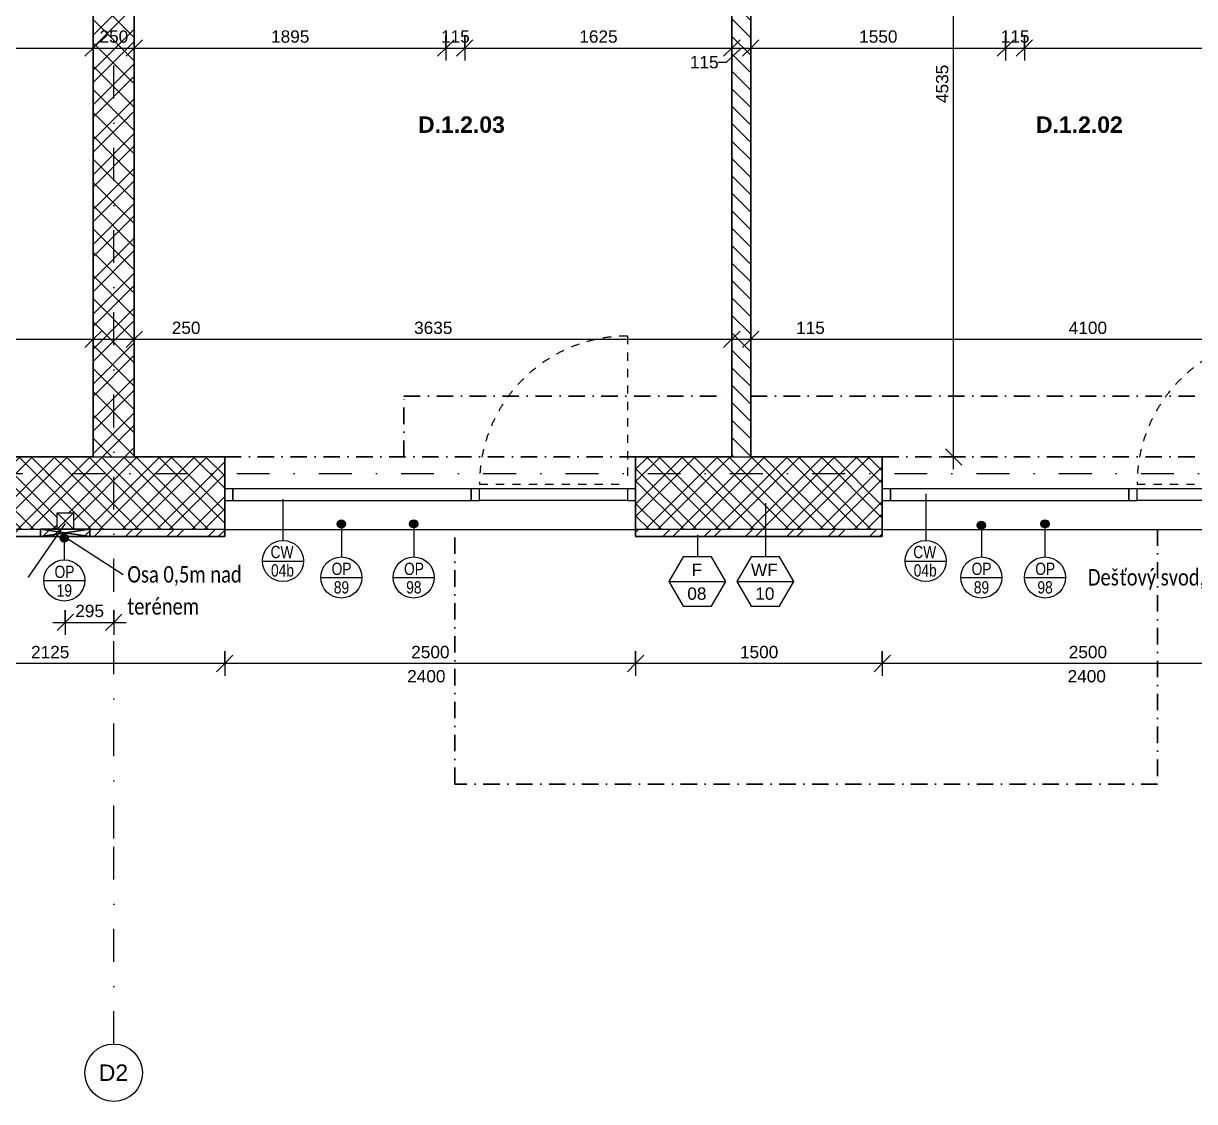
# Model space of a CAD drawing. Header units: millimetres. Extents: x -7705 to 38927, y -2985 to 72287.
# Drawn here: x -401 to 6723, y 53359 to 59916 of the extents above; entities that cross this region are included whole.
import ezdxf

# ---------------------------------------------------------------- set-up
doc = ezdxf.new("R2010")
doc.units = ezdxf.units.MM
for name, pattern in [('HA_Dash_2mm-S1mm', [100, 50, -50]), ('HA_DashDot_10mm-S3mm', [500, 200, -150, 0, -150]), ('HA_DashDot_4mm-S1mm', [200, 100, -50, 0, -50])]:
    doc.linetypes.add(name, pattern=pattern)
for name, color, linetype, lineweight in [('A-____-____-DIMS', 9, 'Continuous', 5), ('A-____-____-DIMS-50', 9, 'Continuous', 5), ('A-AREA-____-IDEN', 9, 'Continuous', 9), ('A-DETL-____-OTLN', 9, 'Continuous', 25), ('A-DOOR-____-OTLN', 9, 'Continuous', 9), ('A-FLOR-____-OTLN', 9, 'Continuous', 9), ('A-FLOR-____-OVHD', 9, 'HA_DashDot_4mm-S1mm', 25), ('A-GENM-____-IDEN', 9, 'Continuous', 9), ('A-GLAZ-CURT-MCUT', 9, 'Continuous', 5), ('A-GLAZ-CURT-OTLN', 9, 'Continuous', 5), ('A-GLAZ-CWMG-MCUT', 9, 'Continuous', 5), ('A-GLAZ-CWMG-OTLN', 9, 'Continuous', 5), ('A-WALL-____-IDEN', 9, 'Continuous', 9), ('A-WALL-____-MCUT', 9, 'Continuous', 25), ('A-WALL-____-PATT', 9, 'Continuous', 25), ('G-____-____-TEXT', 9, 'Continuous', 5), ('I-WALL-____-MCUT', 9, 'Continuous', 25), ('M-HVAC-DUCT-OTLN', 9, 'Continuous', 9), ('S-GRID-____-IDEN', 9, 'Continuous', 9), ('S-GRID-____-OTLN', 9, 'Continuous', 5)]:
    doc.layers.add(name, color=color, linetype=linetype, lineweight=lineweight)
doc.styles.add('Arial', font='arial.ttf', dxfattribs={"height": 100})
doc.styles.add('Arial_1', font='arial.ttf', dxfattribs={"height": 75})
doc.styles.add('Arial_2', font='arial.ttf', dxfattribs={"width": 0.8, "height": 75})
doc.styles.add('Arial_B', font='arialbd.ttf', dxfattribs={"height": 100})
doc.styles.add('Calibri_1', font='calibri.ttf', dxfattribs={"width": 0.8, "height": 100})
doc.dimstyles.new('Inner_Dimensions', dxfattribs={"dimscale": 304.8, "dimtxt": 76.519455, "dimasz": 0.328084, "dimexe": 0.246063, "dimexo": 0.0625, "dimgap": 0.032808, "dimtad": 1, "dimdec": 0, "dimzin": 0, "dimdsep": 46, "dimtxsty": 'Arial_1', "dimblk1": 'OBLIQUE', "dimblk2": 'OBLIQUE', "dimsah": 1, "dimcen": 0.09, "dimdle": 0.246063, "dimazin": 0, "dimtfac": 1, "dimtdec": 4, "dimtix": 1, "dimtmove": 0, "dimatfit": 3, "dimfxl": 0.246063, "dimfxlon": 1, "dimtvp": 1, "dimtolj": 1, "dimtzin": 0, "dimlwd": 9, "dimlwe": 9, "dimarcsym": 2})
doc.dimstyles.new('Inner_Dimensions_1', dxfattribs={"dimscale": 304.8, "dimtxt": 76.519455, "dimasz": 0.328084, "dimexe": 0.246063, "dimexo": 0.0625, "dimgap": 0.032808, "dimtad": 1, "dimdec": 0, "dimzin": 0, "dimdsep": 46, "dimtxsty": 'Arial_1', "dimblk1": 'OBLIQUE', "dimblk2": 'OBLIQUE', "dimsah": 1, "dimcen": 0.09, "dimdle": 0.246063, "dimazin": 0, "dimtfac": 1, "dimtdec": 4, "dimtix": 1, "dimtmove": 2, "dimatfit": 3, "dimfxl": 0.246063, "dimfxlon": 1, "dimtvp": 1, "dimtolj": 1, "dimtzin": 0, "dimlwd": 9, "dimlwe": 9, "dimarcsym": 2})
doc.dimstyles.new('Inner_Dimensions_2', dxfattribs={"dimscale": 304.8, "dimtxt": 76.519455, "dimasz": 0.328084, "dimexe": 0.246063, "dimexo": 0.0625, "dimgap": 0.032808, "dimtad": 1, "dimdec": 0, "dimzin": 0, "dimdsep": 46, "dimtxsty": 'Arial_1', "dimblk1": 'OBLIQUE', "dimblk2": 'OBLIQUE', "dimsah": 1, "dimcen": 0.09, "dimdle": 0.246063, "dimazin": 0, "dimtfac": 1, "dimtdec": 4, "dimtix": 1, "dimtmove": 1, "dimatfit": 3, "dimfxl": 0.246063, "dimfxlon": 1, "dimtvp": 1, "dimtolj": 1, "dimtzin": 0, "dimlwd": 9, "dimlwe": 9, "dimarcsym": 2})

# ---------------------------------------------------------------- blocks, each defined once
blk = doc.blocks.new('Systémový panel - Sklo-1480324-DPS_1NP-D')
at = {"layer": 'A-GLAZ-CURT-MCUT'}
for p, q in [((725, 0), (-725, 0)), ((-725, 0), (-725, -70)), ((725, -70), (725, 0)), ((-725, -70), (725, -70))]:
    blk.add_line(p, q, dxfattribs=at)
blk = doc.blocks.new('Obdélníková příčel - 50x70mm EXT-1479988-DPS_1NP-D')
at = {"layer": 'A-GLAZ-CWMG-MCUT'}
for p, q in [((-50, 70), (0, 70)), ((-50, 0), (-50, 70)), ((0, 0), (-50, 0)), ((0, 70), (0, 0))]:
    blk.add_line(p, q, dxfattribs=at)
blk = doc.blocks.new('Obdélníková příčel - 50x70mm EXT-1479989-DPS_1NP-D')
at = {"layer": 'A-GLAZ-CWMG-MCUT'}
for p, q in [((0, 70), (-50, 70)), ((-50, 70), (-50, 0)), ((-50, 0), (0, 0)), ((0, 0), (0, 70))]:
    blk.add_line(p, q, dxfattribs=at)
blk = doc.blocks.new('ABMV_CW_Single_Swing_Generic - Ex_Glass_SKLOPNE-1529248-DPS_1NP-D')
at = {"layer": 'A-DOOR-____-OTLN', "linetype": 'HA_Dash_2mm-S1mm', "lineweight": 5}
for p in [(450, 930), (-450, 30)]:
    blk.add_line(p, (450, 30), dxfattribs=at)
blk.add_arc((450, 30), 900, 90, 180, dxfattribs=at)
blk = doc.blocks.new('Obdélníková příčel - 50x70mm EXT-1480163-DPS_1NP-D')
at = {"layer": 'A-GLAZ-CWMG-OTLN'}
for p, q in [((-1351.8, 57084.9), (-2251.8, 57084.9)), ((-1351.8, 57014.9), (-2251.8, 57014.9))]:
    blk.add_line(p, q, dxfattribs=at)
blk = doc.blocks.new('Obdélníková příčel - 50x70mm EXT-1479993-DPS_1NP-D')
at = {"layer": 'A-GLAZ-CWMG-MCUT'}
for p, q in [((-25, 70), (25, 70)), ((-25, 0), (-25, 70)), ((25, 0), (-25, 0)), ((25, 70), (25, 0))]:
    blk.add_line(p, q, dxfattribs=at)
blk = doc.blocks.new('Grid - Radius 3_5mm-353793-DPS_1NP-D')
at = {"layer": 'S-GRID-____-IDEN'}
blk.add_circle((0, 0), 3.5, dxfattribs=at)
blk = doc.blocks.new('DIMBLOCK34-DPS_1NP-D')
at = {"layer": 'A-____-____-DIMS-50', "lineweight": 9}
for p, q in [((-5301.8, 58070.2), (-5301.8, 57920.2)), ((-5301.8, 57995.2), (-5301.8, 58070.2)), ((23.2, 58070.2), (23.2, 57920.2)), ((23.2, 57995.2), (23.2, 58070.2)), ((-5301.8, 57995.2), (-5351.8, 57945.2)), ((-5301.8, 57995.2), (-5251.8, 58045.2)), ((-5301.8, 57995.2), (23.2, 57995.2)), ((23.2, 57995.2), (-26.8, 57945.2)), ((23.2, 57995.2), (73.2, 58045.2))]:
    blk.add_line(p, q, dxfattribs=at)
at = {"layer": 'A-____-____-DIMS-50', "color": 0, "lineweight": 9, "insert": (-3223.2, 58102.6), "char_height": 75, "width": 276.883, "attachment_point": 1, "line_spacing_factor": 0.941778, "style": 'Arial_1'}
blk.add_mtext('5325', dxfattribs=at)
blk = doc.blocks.new('_Oblique')
at = {"color": 0, "linetype": 'ByBlock', "lineweight": -2}
blk.add_line((-0.5, -0.5), (0.5, 0.5), dxfattribs=at)
blk = doc.blocks.new('DIMBLOCK35-DPS_1NP-D')
at = {"layer": 'A-____-____-DIMS-50', "lineweight": 9}
for p, q in [((23.2, 58070.2), (23.2, 57920.2)), ((23.2, 57995.2), (23.2, 58070.2)), ((273.2, 58070.2), (273.2, 57920.2)), ((273.2, 57995.2), (273.2, 58070.2)), ((23.2, 57995.2), (-26.8, 57945.2)), ((23.2, 57995.2), (73.2, 58045.2)), ((23.2, 57995.2), (273.2, 57995.2)), ((273.2, 57995.2), (223.2, 57945.2)), ((273.2, 57995.2), (323.2, 58045.2))]:
    blk.add_line(p, q, dxfattribs=at)
at = {"layer": 'A-____-____-DIMS-50', "color": 0, "lineweight": 9, "insert": (501.2, 58102.6), "char_height": 75, "width": 207.662, "attachment_point": 1, "line_spacing_factor": 0.941778, "style": 'Arial_1'}
blk.add_mtext('250', dxfattribs=at)
blk = doc.blocks.new('DIMBLOCK36-DPS_1NP-D')
at = {"layer": 'A-____-____-DIMS-50', "lineweight": 9}
for p, q in [((273.2, 58070.2), (273.2, 57920.2)), ((273.2, 57995.2), (273.2, 58070.2)), ((3908.2, 58070.2), (3908.2, 57920.2)), ((3908.2, 57995.2), (3908.2, 58070.2)), ((273.2, 57995.2), (223.2, 57945.2)), ((273.2, 57995.2), (323.2, 58045.2)), ((273.2, 57995.2), (3908.2, 57995.2)), ((3908.2, 57995.2), (3858.2, 57945.2)), ((3908.2, 57995.2), (3958.2, 58045.2))]:
    blk.add_line(p, q, dxfattribs=at)
at = {"layer": 'A-____-____-DIMS-50', "color": 0, "lineweight": 9, "insert": (1975.3, 58102.6), "char_height": 75, "width": 276.883, "attachment_point": 1, "line_spacing_factor": 0.941778, "style": 'Arial_1'}
blk.add_mtext('3635', dxfattribs=at)
blk = doc.blocks.new('DIMBLOCK37-DPS_1NP-D')
at = {"layer": 'A-____-____-DIMS-50', "lineweight": 9}
for p, q in [((3908.2, 58070.2), (3908.2, 57920.2)), ((3908.2, 57995.2), (3908.2, 58070.2)), ((4023.2, 58070.2), (4023.2, 57920.2)), ((4023.2, 57995.2), (4023.2, 58070.2)), ((3908.2, 57995.2), (3858.2, 57945.2)), ((3908.2, 57995.2), (3958.2, 58045.2)), ((3908.2, 57995.2), (4023.2, 57995.2)), ((4023.2, 57995.2), (3973.2, 57945.2)), ((4023.2, 57995.2), (4073.2, 58045.2))]:
    blk.add_line(p, q, dxfattribs=at)
at = {"layer": 'A-____-____-DIMS-50', "color": 0, "lineweight": 9, "insert": (4299.3, 58102.6), "char_height": 75, "width": 207.662, "attachment_point": 1, "line_spacing_factor": 0.941778, "style": 'Arial_1'}
blk.add_mtext('115', dxfattribs=at)
blk = doc.blocks.new('DIMBLOCK38-DPS_1NP-D')
at = {"layer": 'A-____-____-DIMS-50', "lineweight": 9}
for p, q in [((4023.2, 58070.2), (4023.2, 57920.2)), ((4023.2, 57995.2), (4023.2, 58070.2)), ((8123.2, 58070.2), (8123.2, 57920.2)), ((8123.2, 57995.2), (8123.2, 58070.2)), ((4023.2, 57995.2), (3973.2, 57945.2)), ((4023.2, 57995.2), (4073.2, 58045.2)), ((4023.2, 57995.2), (8123.2, 57995.2)), ((8123.2, 57995.2), (8073.2, 57945.2)), ((8123.2, 57995.2), (8173.2, 58045.2))]:
    blk.add_line(p, q, dxfattribs=at)
at = {"layer": 'A-____-____-DIMS-50', "color": 0, "lineweight": 9, "insert": (5957.8, 58102.6), "char_height": 75, "width": 276.883, "attachment_point": 1, "line_spacing_factor": 0.941778, "style": 'Arial_1'}
blk.add_mtext('4100', dxfattribs=at)
blk = doc.blocks.new('DIMBLOCK48-DPS_1NP-D')
at = {"layer": 'A-____-____-DIMS-50', "lineweight": 9}
for p, q in [((5257.6, 61814.9), (5207.6, 61864.9)), ((5182.6, 61814.9), (5332.6, 61814.9)), ((5257.6, 61814.9), (5182.6, 61814.9)), ((5257.6, 57204.9), (5257.6, 61814.9)), ((5257.6, 61814.9), (5307.6, 61764.9)), ((5182.6, 57279.9), (5332.6, 57279.9)), ((5257.6, 57279.9), (5182.6, 57279.9)), ((5257.6, 57279.9), (5207.6, 57329.9)), ((5257.6, 57279.9), (5307.6, 57229.9))]:
    blk.add_line(p, q, dxfattribs=at)
at = {"layer": 'A-____-____-DIMS-50', "color": 0, "lineweight": 9, "insert": (5150.2, 59432), "char_height": 75, "width": 276.883, "attachment_point": 1, "rotation": 90, "line_spacing_factor": 0.941778, "style": 'Arial_1'}
blk.add_mtext('4535', dxfattribs=at)
blk = doc.blocks.new('DIMBLOCK94-DPS_1NP-D')
at = {"layer": 'A-____-____-DIMS-50', "lineweight": 9}
for p, q in [((4823.2, 56098.2), (4823.2, 55948.2)), ((4823.2, 56023.2), (4823.2, 56098.2)), ((4823.2, 56023.2), (4873.2, 56073.2)), ((7323.2, 56098.2), (7323.2, 55948.2)), ((7323.2, 56023.2), (7323.2, 56098.2)), ((7323.2, 56023.2), (7373.2, 56073.2)), ((4823.2, 56023.2), (4773.2, 55973.2)), ((7323.2, 56023.2), (4823.2, 56023.2)), ((7323.2, 56023.2), (7273.2, 55973.2))]:
    blk.add_line(p, q, dxfattribs=at)
at = {"layer": 'A-____-____-DIMS-50', "color": 0, "lineweight": 9, "insert": (5957.8, 56130.6), "char_height": 75, "width": 276.883, "attachment_point": 1, "line_spacing_factor": 0.941778, "style": 'Arial_1'}
blk.add_mtext('2500', dxfattribs=at)
blk = doc.blocks.new('DIMBLOCK95-DPS_1NP-D')
at = {"layer": 'A-____-____-DIMS-50', "lineweight": 9}
for p, q in [((3323.2, 56098.2), (3323.2, 55948.2)), ((3323.2, 56023.2), (3323.2, 56098.2)), ((3323.2, 56023.2), (3373.2, 56073.2)), ((4823.2, 56098.2), (4823.2, 55948.2)), ((4823.2, 56023.2), (4823.2, 56098.2)), ((4823.2, 56023.2), (4873.2, 56073.2)), ((3323.2, 56023.2), (3273.2, 55973.2)), ((4823.2, 56023.2), (3323.2, 56023.2)), ((4823.2, 56023.2), (4773.2, 55973.2))]:
    blk.add_line(p, q, dxfattribs=at)
at = {"layer": 'A-____-____-DIMS-50', "color": 0, "lineweight": 9, "insert": (3957.8, 56130.6), "char_height": 75, "width": 276.883, "attachment_point": 1, "line_spacing_factor": 0.941778, "style": 'Arial_1'}
blk.add_mtext('1500', dxfattribs=at)
blk = doc.blocks.new('DIMBLOCK96-DPS_1NP-D')
at = {"layer": 'A-____-____-DIMS-50', "lineweight": 9}
for p, q in [((823.2, 56098.2), (823.2, 55948.2)), ((823.2, 56023.2), (823.2, 56098.2)), ((823.2, 56023.2), (873.2, 56073.2)), ((3323.2, 56098.2), (3323.2, 55948.2)), ((3323.2, 56023.2), (3323.2, 56098.2)), ((3323.2, 56023.2), (3373.2, 56073.2)), ((823.2, 56023.2), (773.2, 55973.2)), ((3323.2, 56023.2), (823.2, 56023.2)), ((3323.2, 56023.2), (3273.2, 55973.2))]:
    blk.add_line(p, q, dxfattribs=at)
at = {"layer": 'A-____-____-DIMS-50', "color": 0, "lineweight": 9, "insert": (1957.8, 56130.6), "char_height": 75, "width": 276.883, "attachment_point": 1, "line_spacing_factor": 0.941778, "style": 'Arial_1'}
blk.add_mtext('2500', dxfattribs=at)
blk = doc.blocks.new('DIMBLOCK97-DPS_1NP-D')
at = {"layer": 'A-____-____-DIMS-50', "lineweight": 9}
for p, q in [((-1301.8, 56098.2), (-1301.8, 55948.2)), ((-1301.8, 56023.2), (-1301.8, 56098.2)), ((-1301.8, 56023.2), (-1251.8, 56073.2)), ((823.2, 56098.2), (823.2, 55948.2)), ((823.2, 56023.2), (823.2, 56098.2)), ((823.2, 56023.2), (873.2, 56073.2)), ((-1301.8, 56023.2), (-1351.8, 55973.2)), ((823.2, 56023.2), (-1301.8, 56023.2)), ((823.2, 56023.2), (773.2, 55973.2))]:
    blk.add_line(p, q, dxfattribs=at)
at = {"layer": 'A-____-____-DIMS-50', "color": 0, "lineweight": 9, "insert": (-354.7, 56130.6), "char_height": 75, "width": 276.883, "attachment_point": 1, "line_spacing_factor": 0.941778, "style": 'Arial_1'}
blk.add_mtext('2125', dxfattribs=at)
blk = doc.blocks.new('HA_TAG_GM_Products - Generic-588599-DPS_1NP-D')
at = {"layer": 'A-GENM-____-IDEN'}
blk.add_line((-2.5, 0), (2.5, 0), dxfattribs=at)
blk.add_circle((0, 0), 2.5, dxfattribs=at)
blk = doc.blocks.new('HA_TAG_cWA - Default-922888-DPS_1NP-D')
at = {"layer": 'A-WALL-____-IDEN'}
blk.add_line((-2.5, 0), (2.5, 0), dxfattribs=at)
blk.add_circle((0, 0), 2.5, dxfattribs=at)
blk = doc.blocks.new('DIMBLOCK243-DPS_1NP-D')
at = {"layer": 'A-____-____-DIMS-50', "lineweight": 9}
for p, q in [((-146.8, 56348.2), (-146.8, 56198.2)), ((-146.8, 56273.2), (-146.8, 56348.2)), ((-146.8, 56273.2), (-96.8, 56323.2)), ((148.2, 56348.2), (148.2, 56198.2)), ((148.2, 56273.2), (148.2, 56348.2)), ((148.2, 56273.2), (198.2, 56323.2)), ((-221.8, 56273.2), (223.2, 56273.2)), ((-146.8, 56273.2), (-196.8, 56223.2)), ((148.2, 56273.2), (98.2, 56223.2))]:
    blk.add_line(p, q, dxfattribs=at)
at = {"layer": 'A-____-____-DIMS-50', "color": 0, "lineweight": 9, "insert": (-85.8, 56380.6), "char_height": 75, "width": 207.662, "attachment_point": 1, "line_spacing_factor": 0.941778, "style": 'Arial_1'}
blk.add_mtext('295', dxfattribs=at)
blk = doc.blocks.new('HA_TAG_WA_Partitions - Group _ Type Mark-556634-DPS_1NP-D')
at = {"layer": 'A-WALL-____-IDEN'}
for p, q in [((-1.73, 3), (-3.46, 0)), ((1.73, 3), (-1.73, 3)), ((3.46, 0), (1.73, 3)), ((-3.46, 0), (3.46, 0)), ((-3.46, 0), (-1.73, -3)), ((1.73, -3), (3.46, 0)), ((-1.73, -3), (1.73, -3))]:
    blk.add_line(p, q, dxfattribs=at)
blk = doc.blocks.new('DIMBLOCK265-DPS_1NP-D')
at = {"layer": 'A-____-____-DIMS-50', "lineweight": 9}
for p, q in [((-1801.8, 59841.6), (-1801.8, 59691.6)), ((-1801.8, 59766.6), (-1801.8, 59841.6)), ((-1801.8, 59766.6), (-1751.8, 59816.6)), ((23.2, 59841.6), (23.2, 59691.6)), ((23.2, 59766.6), (23.2, 59841.6)), ((23.2, 59766.6), (73.2, 59816.6)), ((-1801.8, 59766.6), (-1851.8, 59716.6)), ((-1801.8, 59766.6), (23.2, 59766.6)), ((23.2, 59766.6), (-26.8, 59716.6))]:
    blk.add_line(p, q, dxfattribs=at)
at = {"layer": 'A-____-____-DIMS-50', "color": 0, "lineweight": 9, "insert": (-1004.7, 59874), "char_height": 75, "width": 276.883, "attachment_point": 1, "line_spacing_factor": 0.941778, "style": 'Arial_1'}
blk.add_mtext('1825', dxfattribs=at)
blk = doc.blocks.new('DIMBLOCK266-DPS_1NP-D')
at = {"layer": 'A-____-____-DIMS-50', "lineweight": 9}
for p, q in [((23.2, 59841.6), (23.2, 59691.6)), ((23.2, 59766.6), (23.2, 59841.6)), ((23.2, 59766.6), (73.2, 59816.6)), ((273.2, 59841.6), (273.2, 59691.6)), ((273.2, 59766.6), (273.2, 59841.6)), ((273.2, 59766.6), (323.2, 59816.6)), ((23.2, 59766.6), (-26.8, 59716.6)), ((23.2, 59766.6), (273.2, 59766.6)), ((273.2, 59766.6), (223.2, 59716.6))]:
    blk.add_line(p, q, dxfattribs=at)
at = {"layer": 'A-____-____-DIMS-50', "color": 0, "lineweight": 9, "insert": (61.7, 59874), "char_height": 75, "width": 207.662, "attachment_point": 1, "line_spacing_factor": 0.941778, "style": 'Arial_1'}
blk.add_mtext('250', dxfattribs=at)
blk = doc.blocks.new('DIMBLOCK267-DPS_1NP-D')
at = {"layer": 'A-____-____-DIMS-50', "lineweight": 9}
for p, q in [((273.2, 59841.6), (273.2, 59691.6)), ((273.2, 59766.6), (273.2, 59841.6)), ((273.2, 59766.6), (323.2, 59816.6)), ((2168.2, 59841.6), (2168.2, 59691.6)), ((2168.2, 59766.6), (2168.2, 59841.6)), ((2168.2, 59766.6), (2218.2, 59816.6)), ((273.2, 59766.6), (223.2, 59716.6)), ((273.2, 59766.6), (2168.2, 59766.6)), ((2168.2, 59766.6), (2118.2, 59716.6))]:
    blk.add_line(p, q, dxfattribs=at)
at = {"layer": 'A-____-____-DIMS-50', "color": 0, "lineweight": 9, "insert": (1105.3, 59874), "char_height": 75, "width": 276.883, "attachment_point": 1, "line_spacing_factor": 0.941778, "style": 'Arial_1'}
blk.add_mtext('1895', dxfattribs=at)
blk = doc.blocks.new('DIMBLOCK268-DPS_1NP-D')
at = {"layer": 'A-____-____-DIMS-50', "lineweight": 9}
for p, q in [((2168.2, 59841.6), (2168.2, 59691.6)), ((2168.2, 59766.6), (2168.2, 59841.6)), ((2168.2, 59766.6), (2218.2, 59816.6)), ((2283.2, 59841.6), (2283.2, 59691.6)), ((2283.2, 59766.6), (2283.2, 59841.6)), ((2283.2, 59766.6), (2333.2, 59816.6)), ((2168.2, 59766.6), (2118.2, 59716.6)), ((2168.2, 59766.6), (2283.2, 59766.6)), ((2283.2, 59766.6), (2233.2, 59716.6))]:
    blk.add_line(p, q, dxfattribs=at)
at = {"layer": 'A-____-____-DIMS-50', "color": 0, "lineweight": 9, "insert": (2139.2, 59874), "char_height": 75, "width": 207.662, "attachment_point": 1, "line_spacing_factor": 0.941778, "style": 'Arial_1'}
blk.add_mtext('115', dxfattribs=at)
blk = doc.blocks.new('DIMBLOCK269-DPS_1NP-D')
at = {"layer": 'A-____-____-DIMS-50', "lineweight": 9}
for p, q in [((2283.2, 59841.6), (2283.2, 59691.6)), ((2283.2, 59766.6), (2283.2, 59841.6)), ((2283.2, 59766.6), (2333.2, 59816.6)), ((3908.2, 59841.6), (3908.2, 59691.6)), ((3908.2, 59766.6), (3908.2, 59841.6)), ((3908.2, 59766.6), (3958.2, 59816.6)), ((2283.2, 59766.6), (2233.2, 59716.6)), ((2283.2, 59766.6), (3908.2, 59766.6)), ((3908.2, 59766.6), (3858.2, 59716.6))]:
    blk.add_line(p, q, dxfattribs=at)
at = {"layer": 'A-____-____-DIMS-50', "color": 0, "lineweight": 9, "insert": (2980.3, 59874), "char_height": 75, "width": 276.883, "attachment_point": 1, "line_spacing_factor": 0.941778, "style": 'Arial_1'}
blk.add_mtext('1625', dxfattribs=at)
blk = doc.blocks.new('DIMBLOCK270-DPS_1NP-D')
at = {"layer": 'A-____-____-DIMS-50', "lineweight": 9}
for p, q in [((3908.2, 59841.6), (3908.2, 59691.6)), ((3908.2, 59766.6), (3908.2, 59841.6)), ((3908.2, 59766.6), (3958.2, 59816.6)), ((4023.2, 59841.6), (4023.2, 59691.6)), ((4023.2, 59766.6), (4023.2, 59841.6)), ((4023.2, 59766.6), (4073.2, 59816.6)), ((3908.2, 59766.6), (3858.2, 59716.6)), ((3876, 59679.8), (3965.7, 59766.6)), ((3908.2, 59766.6), (4023.2, 59766.6)), ((4023.2, 59766.6), (3973.2, 59716.6)), ((3826, 59679.8), (3876, 59679.8))]:
    blk.add_line(p, q, dxfattribs=at)
at = {"layer": 'A-____-____-DIMS-50', "color": 0, "lineweight": 9, "insert": (3652.9, 59718.3), "char_height": 75, "width": 207.662, "attachment_point": 1, "line_spacing_factor": 0.941778, "style": 'Arial_1'}
blk.add_mtext('115', dxfattribs=at)
blk = doc.blocks.new('DIMBLOCK271-DPS_1NP-D')
at = {"layer": 'A-____-____-DIMS-50', "lineweight": 9}
for p, q in [((4023.2, 59841.6), (4023.2, 59691.6)), ((4023.2, 59766.6), (4023.2, 59841.6)), ((4023.2, 59766.6), (4073.2, 59816.6)), ((5573.2, 59841.6), (5573.2, 59691.6)), ((5573.2, 59766.6), (5573.2, 59841.6)), ((5573.2, 59766.6), (5623.2, 59816.6)), ((4023.2, 59766.6), (3973.2, 59716.6)), ((4023.2, 59766.6), (5573.2, 59766.6)), ((5573.2, 59766.6), (5523.2, 59716.6))]:
    blk.add_line(p, q, dxfattribs=at)
at = {"layer": 'A-____-____-DIMS-50', "color": 0, "lineweight": 9, "insert": (4682.8, 59874), "char_height": 75, "width": 276.883, "attachment_point": 1, "line_spacing_factor": 0.941778, "style": 'Arial_1'}
blk.add_mtext('1550', dxfattribs=at)
blk = doc.blocks.new('DIMBLOCK272-DPS_1NP-D')
at = {"layer": 'A-____-____-DIMS-50', "lineweight": 9}
for p, q in [((5573.2, 59841.6), (5573.2, 59691.6)), ((5573.2, 59766.6), (5573.2, 59841.6)), ((5573.2, 59766.6), (5623.2, 59816.6)), ((5688.2, 59841.6), (5688.2, 59691.6)), ((5688.2, 59766.6), (5688.2, 59841.6)), ((5688.2, 59766.6), (5738.2, 59816.6)), ((5573.2, 59766.6), (5523.2, 59716.6)), ((5573.2, 59766.6), (5688.2, 59766.6)), ((5688.2, 59766.6), (5638.2, 59716.6))]:
    blk.add_line(p, q, dxfattribs=at)
at = {"layer": 'A-____-____-DIMS-50', "color": 0, "lineweight": 9, "insert": (5544.2, 59874), "char_height": 75, "width": 207.662, "attachment_point": 1, "line_spacing_factor": 0.941778, "style": 'Arial_1'}
blk.add_mtext('115', dxfattribs=at)
blk = doc.blocks.new('DIMBLOCK273-DPS_1NP-D')
at = {"layer": 'A-____-____-DIMS-50', "lineweight": 9}
for p, q in [((5688.2, 59841.6), (5688.2, 59691.6)), ((5688.2, 59766.6), (5688.2, 59841.6)), ((5688.2, 59766.6), (5738.2, 59816.6)), ((8123.2, 59841.6), (8123.2, 59691.6)), ((8123.2, 59766.6), (8123.2, 59841.6)), ((8123.2, 59766.6), (8173.2, 59816.6)), ((5688.2, 59766.6), (5638.2, 59716.6)), ((5688.2, 59766.6), (8123.2, 59766.6)), ((8123.2, 59766.6), (8073.2, 59716.6))]:
    blk.add_line(p, q, dxfattribs=at)
at = {"layer": 'A-____-____-DIMS-50', "color": 0, "lineweight": 9, "insert": (6790.3, 59874), "char_height": 75, "width": 276.883, "attachment_point": 1, "line_spacing_factor": 0.941778, "style": 'Arial_1'}
blk.add_mtext('2435', dxfattribs=at)

msp = doc.modelspace()

# ---------------------------------------------------------------- hatches: boundary and pattern name
at = {"layer": 'A-GENM-____-IDEN'}
h = msp.add_hatch(color=256, dxfattribs=at)
edge = h.paths.add_edge_path()
edge.add_arc((1532.8, 56871.7), 25, 0, 360)
h = msp.add_hatch(color=256, dxfattribs=at)
edge = h.paths.add_edge_path()
edge.add_arc((1973.1, 56872.6), 25, 0, 360)
h = msp.add_hatch(color=256, dxfattribs=at)
edge = h.paths.add_edge_path()
edge.add_arc((5426, 56863.3), 25, 0, 360)
h = msp.add_hatch(color=256, dxfattribs=at)
edge = h.paths.add_edge_path()
edge.add_arc((5813.1, 56872.6), 25, 0, 360)
h = msp.add_hatch(color=256, dxfattribs=at)
edge = h.paths.add_edge_path()
edge.add_arc((-153, 56786.6), 25, 0, 360)
at = {"layer": 'A-WALL-____-PATT', "lineweight": 5}
h = msp.add_hatch(dxfattribs=at)
h.set_pattern_fill('FP_2', color=256, style=0, pattern_type=2)
h.set_pattern_definition([(45, (0, 0), (-106.066, 106.066), []), (45, (75, 0), (-106.066, 106.066), []), (315, (0, 0), (70.71068, 70.71068), [])])
h.paths.add_polyline_path([(273.2, 57279.9), (273.2, 64154.9), (23.2, 64154.9), (23.2, 57279.9)])
h = msp.add_hatch(dxfattribs=at)
h.set_pattern_fill('FP_3', color=256, style=0, pattern_type=2)
h.set_pattern_definition([(135, (0, 0), (-53.03301, -53.03301), [])])
h.paths.add_polyline_path([(4023.2, 57279.9), (4023.2, 61814.9), (3908.2, 61814.9), (3908.2, 57279.9)])
h = msp.add_hatch(dxfattribs=at)
h.set_pattern_fill('FP_1', color=256, style=0, pattern_type=2)
h.set_pattern_definition([(45, (0, 0), (-106.066, 106.066), []), (45, (75, 0), (-106.066, 106.066), []), (315, (0, 0), (106.066, 106.066), []), (315, (75, 0), (106.066, 106.066), [])])
h.paths.add_polyline_path([(-5301.8, 56839.9), (-5301.8, 56939.5), (-5201.8, 56939.5), (-5201.8, 56839.9), (-3801.8, 56839.9), (-3801.8, 57279.9), (-5741.8, 57279.9), (-5741.8, 56839.9)])
h.paths.add_polyline_path([(-1301.8, 56839.9), (-196.8, 56839.9), (-196.8, 56939.5), (-96.8, 56939.5), (-96.8, 56839.9), (823.2, 56839.9), (823.2, 57279.9), (-1301.8, 57279.9)])
h.paths.add_polyline_path([(4823.2, 56839.9), (4823.2, 57279.9), (3323.2, 57279.9), (3323.2, 56839.9)])
h.paths.add_polyline_path([(9198.2, 56839.9), (9198.2, 57279.9), (7323.2, 57279.9), (7323.2, 56839.9), (7567.9, 56839.9), (7567.9, 56939.5), (7667.9, 56939.5), (7667.9, 56839.9), (8413.3, 56839.9)])
h.paths.add_polyline_path([(13198.2, 56839.9), (13198.2, 57279.9), (11698.2, 57279.9), (11698.2, 56839.9)])
h.paths.add_polyline_path([(16047.9, 56839.9), (17823.2, 56839.9), (17823.2, 57279.9), (15698.2, 57279.9), (15698.2, 56839.9), (15947.9, 56839.9), (15947.9, 56939.5), (16047.9, 56939.5)])
h.paths.add_polyline_path([(21797.9, 56839.9), (21798.2, 56839.9), (21797.9, 57279.9), (20323.2, 57279.9), (20323.2, 56839.9), (21697.9, 56839.9), (21697.9, 56939.5), (21797.9, 56939.5)])
h = msp.add_hatch(dxfattribs=at)
h.set_pattern_fill('FP_4', color=256, style=0, pattern_type=2)
h.set_pattern_definition([(45, (0, 0), (-125.7236, 125.7236), []), (45, (0, 190.5), (-125.7236, 125.7236), [])])
h.paths.add_polyline_path([(-3801.8, 56794.9), (-3801.8, 56839.9), (-5786.8, 56839.9), (-5786.8, 56794.9), (-5201.8, 56794.9)])
h.paths.add_polyline_path([(-1301.8, 56794.9), (823.2, 56794.9), (823.2, 56839.9), (-1301.8, 56839.9)])
h.paths.add_polyline_path([(4823.2, 56794.9), (4823.2, 56839.9), (3323.2, 56839.9), (3323.2, 56794.9)])
h.paths.add_polyline_path([(7567.9, 56794.9), (9198.2, 56794.9), (9198.2, 56839.9), (7323.2, 56839.9), (7323.2, 56794.9)])
h.paths.add_polyline_path([(11698.2, 56794.9), (13198.2, 56794.9), (13198.2, 56839.9), (11698.2, 56839.9)])
h.paths.add_polyline_path([(15947.9, 56794.9), (17823.2, 56794.9), (17823.2, 56839.9), (15698.2, 56839.9), (15698.2, 56794.9)])
h.paths.add_polyline_path([(21697.9, 56794.9), (22238.2, 56794.9), (22238.2, 56839.9), (20323.2, 56839.9), (20323.2, 56794.9)])

# ---------------------------------------------------------------- linework, layer by layer
at = {"layer": 'A-DETL-____-OTLN'}
for p, q in [((2.8, 56839.9), (-297.2, 56839.9)), ((-297.2, 56839.9), (-297.2, 56794.9)), ((-297.2, 56794.9), (2.8, 56839.9)), ((-297.2, 56839.9), (2.8, 56794.9)), ((-297.2, 56794.9), (2.8, 56794.9)), ((2.8, 56794.9), (2.8, 56839.9))]:
    msp.add_line(p, q, dxfattribs=at)
at = {"layer": 'A-FLOR-____-OTLN'}
for p, q in [((823.2, 56838.9), (3323.2, 56838.9)), ((4823.2, 56838.9), (7323.2, 56838.9))]:
    msp.add_line(p, q, dxfattribs=at)
at = {"layer": 'A-FLOR-____-OVHD'}
for p, q in [((1913.2, 57279.9), (1913.2, 57649.9)), ((1913.2, 57649.9), (3908.2, 57649.9)), ((4023.2, 57649.9), (6808.2, 57649.9)), ((823.2, 57279.9), (3323.2, 57279.9)), ((4823.2, 57279.9), (7323.2, 57279.9)), ((2223.2, 55289.9), (2223.2, 56839.9)), ((6498.2, 56839.9), (6498.2, 55289.9)), ((6498.2, 55289.9), (2223.2, 55289.9))]:
    msp.add_line(p, q, dxfattribs=at)
at = {"layer": 'A-GENM-____-IDEN'}
for p, q in [((1532.8, 56871.7), (1532.8, 56671.6)), ((1973.1, 56872.6), (1973.1, 56671.6)), ((5426, 56863.3), (5426, 56671.6)), ((5813.1, 56872.6), (5813.1, 56671.6)), ((-153, 56786.6), (-153, 56653.4))]:
    msp.add_line(p, q, dxfattribs=at)
for centre in [(1532.8, 56871.7), (1973.1, 56872.6), (5426, 56863.3), (5813.1, 56872.6), (-153, 56786.6)]:
    msp.add_circle(centre, 25, dxfattribs=at)
at = {"layer": 'A-WALL-____-IDEN'}
for p, q in [((1177.7, 57023.4), (1177.7, 56771.6)), ((4112.4, 56997.6), (4112.4, 56671.6)), ((5087.4, 57055.4), (5087.4, 56771.6)), ((3698.7, 56806.3), (3698.7, 56671.6))]:
    msp.add_line(p, q, dxfattribs=at)
at = {"layer": 'A-WALL-____-MCUT'}
for p, q in [((23.2, 57279.9), (-1301.8, 57279.9)), ((823.2, 57279.9), (273.2, 57279.9)), ((823.2, 56794.9), (823.2, 57279.9)), ((3908.2, 57279.9), (3323.2, 57279.9)), ((3323.2, 57279.9), (3323.2, 56794.9)), ((4823.2, 57279.9), (4023.2, 57279.9)), ((4823.2, 56794.9), (4823.2, 57279.9)), ((-1301.8, 56794.9), (823.2, 56794.9)), ((3323.2, 56794.9), (4823.2, 56794.9))]:
    msp.add_line(p, q, dxfattribs=at)
at = {"layer": 'A-WALL-____-MCUT', "lineweight": 9}
for p, q in [((23.2, 57279.9), (273.2, 57279.9)), ((3908.2, 57279.9), (4023.2, 57279.9)), ((-1301.8, 56839.9), (-196.8, 56839.9)), ((-96.8, 56839.9), (823.2, 56839.9)), ((3323.2, 56839.9), (4823.2, 56839.9))]:
    msp.add_line(p, q, dxfattribs=at)
at = {"layer": 'G-____-____-TEXT', "color": 250, "lineweight": 9}
for p, q in [((-147, 56874.3), (-371.7, 56547.6)), ((-142.9, 56790.6), (206.2, 56565.7)), ((-371.7, 56547.6), (-374.5, 56547.6))]:
    msp.add_line(p, q, dxfattribs=at)
at = {"layer": 'I-WALL-____-MCUT'}
for p, q in [((3908.2, 61814.9), (3908.2, 57279.9)), ((4023.2, 57279.9), (4023.2, 61814.9)), ((273.2, 57279.9), (273.2, 60954.9)), ((23.2, 60814.9), (23.2, 57279.9))]:
    msp.add_line(p, q, dxfattribs=at)
at = {"layer": 'M-HVAC-DUCT-OTLN', "lineweight": 5}
for p, q in [((-196.8, 56939.5), (-96.8, 56839.5)), ((-196.8, 56839.5), (-96.8, 56939.5)), ((-196.8, 56939.5), (-96.8, 56939.5)), ((-196.8, 56839.5), (-196.8, 56939.5)), ((-96.8, 56939.5), (-96.8, 56839.5)), ((-96.8, 56839.5), (-196.8, 56839.5))]:
    msp.add_line(p, q, dxfattribs=at)
at = {"layer": 'S-GRID-____-OTLN', "linetype": 'HA_DashDot_10mm-S3mm', "lineweight": 9}
for p, q in [((148.2, 54959.1), (148.2, 70686.8)), ((-6105.2, 57179.9), (22085.9, 57179.9)), ((148.2, 53709.1), (148.2, 54959.1))]:
    msp.add_line(p, q, dxfattribs=at)

# ---------------------------------------------------------------- block references
at = {"layer": 'A-DOOR-____-OTLN'}
for p in [(2823.2, 57084.9), (6823.2, 57084.9)]:
    msp.add_blockref('ABMV_CW_Single_Swing_Generic - Ex_Glass_SKLOPNE-1529248-DPS_1NP-D', p, dxfattribs=at)
at = {"layer": 'A-GENM-____-IDEN', "xscale": 49.99999999999998, "yscale": 49.99999999999998, "zscale": 49.99999999999998}
for p in [(-153, 56528.4), (1532.8, 56546.6), (1973.1, 56546.6), (5426, 56546.6), (5813.1, 56546.6)]:
    msp.add_blockref('HA_TAG_GM_Products - Generic-588599-DPS_1NP-D', p, dxfattribs=at)
at = {"layer": 'A-GLAZ-CURT-OTLN'}
for p in [(1598.2, 57084.9), (5598.2, 57084.9)]:
    msp.add_blockref('Systémový panel - Sklo-1480324-DPS_1NP-D', p, dxfattribs=at)
at = {"layer": 'A-GLAZ-CWMG-OTLN', "rotation": 180}
for p in [(823.2, 57084.9), (4823.2, 57084.9)]:
    msp.add_blockref('Obdélníková příčel - 50x70mm EXT-1479989-DPS_1NP-D', p, dxfattribs=at)
at = {"layer": 'A-GLAZ-CWMG-OTLN', "extrusion": (0, 0, -1), "rotation": 180}
for name, p in [('Obdélníková příčel - 50x70mm EXT-1479993-DPS_1NP-D', (-2348.2, 57084.9)), ('Obdélníková příčel - 50x70mm EXT-1479988-DPS_1NP-D', (-3323.2, 57084.9)), ('Obdélníková příčel - 50x70mm EXT-1479993-DPS_1NP-D', (-6348.2, 57084.9))]:
    msp.add_blockref(name, p, dxfattribs=at)
at = {"layer": 'A-GLAZ-CWMG-OTLN'}
for p in [(4625, 0), (8625, 0)]:
    msp.add_blockref('Obdélníková příčel - 50x70mm EXT-1480163-DPS_1NP-D', p, dxfattribs=at)
at = {"layer": 'A-WALL-____-IDEN', "xscale": 49.99999999999998, "yscale": 49.99999999999998, "zscale": 49.99999999999998}
for name, p in [('HA_TAG_cWA - Default-922888-DPS_1NP-D', (1177.7, 56646.6)), ('HA_TAG_cWA - Default-922888-DPS_1NP-D', (5087.4, 56646.6)), ('HA_TAG_WA_Partitions - Group _ Type Mark-556634-DPS_1NP-D', (3698.7, 56521.6)), ('HA_TAG_WA_Partitions - Group _ Type Mark-556634-DPS_1NP-D', (4112.4, 56521.6))]:
    msp.add_blockref(name, p, dxfattribs=at)
at = {"layer": 'S-GRID-____-IDEN', "xscale": 49.99999999999998, "yscale": 49.99999999999998, "zscale": 49.99999999999998}
msp.add_blockref('Grid - Radius 3_5mm-353793-DPS_1NP-D', (148.2, 53534.1), dxfattribs=at)

# ---------------------------------------------------------------- texts
at = {"layer": 'A-AREA-____-IDEN', "lineweight": 5, "char_height": 100, "width": 653.375, "attachment_point": 1, "style": 'Arial_B'}
for s, insert in [('D.1.2.03', (1999.4, 59350.8)), ('D.1.2.02', (5758.3, 59350.8))]:
    msp.add_mtext(s, dxfattribs=dict(at, insert=insert))
at = {"layer": 'A-GENM-____-IDEN', "lineweight": 5, "char_height": 75, "attachment_point": 1, "style": 'Arial_2'}
for s, insert, width in [('OP', (-212, 56618.5), 147.51), ('OP', (1473.7, 56636.7), 147.51), ('OP', (1914.1, 56636.7), 147.51), ('OP', (5367, 56636.7), 147.51), ('OP', (5754.1, 56636.7), 147.51), ('19', (-198.8, 56505.7), 115.443), ('89', (1486.9, 56524), 115.443), ('98', (1927.3, 56524), 115.443), ('89', (5380.2, 56524), 115.443), ('98', (5767.3, 56524), 115.443)]:
    msp.add_mtext(s, dxfattribs=dict(at, insert=insert, width=width))
at = {"layer": 'A-WALL-____-IDEN', "lineweight": 5, "char_height": 75, "attachment_point": 1}
for s, insert, width, style in [('CW', (1102.2, 56738.9), 176.371, 'Arial_2'), ('CW', (5011.8, 56738.9), 176.371, 'Arial_2'), ('04b', (1105, 56627.1), 169.958, 'Arial_2'), ('F', (3663.8, 56630.5), 80.169, 'Arial_1'), ('WF', (4024.4, 56630.5), 208.439, 'Arial_1'), ('04b', (5014.6, 56627.1), 169.958, 'Arial_2'), ('08', (3637.3, 56486), 144.304, 'Arial_1'), ('10', (4050.9, 56486), 144.304, 'Arial_1'), ('2400', (1933.2, 55983.5), 288.607, 'Arial_1'), ('2400', (5950.7, 55983.5), 288.607, 'Arial_1')]:
    msp.add_mtext(s, dxfattribs=dict(at, insert=insert, width=width, style=style))
at = {"layer": 'G-____-____-TEXT', "color": 7, "lineweight": 9, "char_height": 100, "attachment_point": 1, "style": 'Calibri_1'}
for s, insert, width in [('Osa 0,5m nad ', (231.2, 56615.7), 891.477), ('Deš', (6074.4, 56597.6), 234.093), ('ťový svod, DN 75mm', (6267.6, 56597.6), 1305.147), ('terénem', (231.2, 56420.5), 538.734)]:
    msp.add_mtext(s, dxfattribs=dict(at, insert=insert, width=width))
at = {"layer": 'S-GRID-____-IDEN', "lineweight": 5, "insert": (57.3, 53584.8), "char_height": 100, "width": 220.464, "attachment_point": 1, "style": 'Arial'}
msp.add_mtext('D2', dxfattribs=at)

# ---------------------------------------------------------------- dimensions: what is measured, and where the dimension line sits
at = {"layer": 'A-____-____-DIMS', "lineweight": 9}
for base, p1, p2, angle, override, picture, middle in [((5257.6, 61814.9), (5182.6, 57279.9), (5182.6, 61814.9), 90, {"dimpost": '<>', "dimfxl": 4534.999999}, 'DIMBLOCK48-DPS_1NP-D', (5209.3, 59547.4)), ((823.2, 56023.2), (3323.2, 56098.2), (823.2, 56098.2), 0, {"dimpost": '<>', "dimfxl": 2500}, 'DIMBLOCK96-DPS_1NP-D', (2073.2, 56071.5))]:
    dim = msp.add_linear_dim(base=base, p1=p1, p2=p2, angle=angle, dimstyle='Inner_Dimensions', override=override, dxfattribs=at)
    dim.commit()
    dim.dimension.update_dxf_attribs({"geometry": picture, "text_midpoint": middle})
for base, p1, p2, override, picture, middle in [((23.2, 59766.6), (-1801.8, 59841.6), (23.2, 59841.6), {"dimpost": '<>', "dimfxl": 1825}, 'DIMBLOCK265-DPS_1NP-D', (-889.3, 59814.9)), ((273.2, 59766.6), (23.2, 59841.6), (273.2, 59841.6), {"dimpost": '<>', "dimfxl": 250}, 'DIMBLOCK266-DPS_1NP-D', (148.2, 59814.9)), ((2168.2, 59766.6), (273.2, 59841.6), (2168.2, 59841.6), {"dimpost": '<>', "dimfxl": 1895}, 'DIMBLOCK267-DPS_1NP-D', (1220.7, 59814.9)), ((2283.2, 59766.6), (2168.2, 59841.6), (2283.2, 59841.6), {"dimpost": '<>', "dimfxl": 115}, 'DIMBLOCK268-DPS_1NP-D', (2225.7, 59814.9)), ((3908.2, 59766.6), (2283.2, 59841.6), (3908.2, 59841.6), {"dimpost": '<>', "dimfxl": 1625}, 'DIMBLOCK269-DPS_1NP-D', (3095.7, 59814.9)), ((5573.2, 59766.6), (4023.2, 59841.6), (5573.2, 59841.6), {"dimpost": '<>', "dimfxl": 1550}, 'DIMBLOCK271-DPS_1NP-D', (4798.2, 59814.9)), ((5688.2, 59766.6), (5573.2, 59841.6), (5688.2, 59841.6), {"dimpost": '<>', "dimfxl": 115}, 'DIMBLOCK272-DPS_1NP-D', (5630.7, 59814.9)), ((8123.2, 59766.6), (5688.2, 59841.6), (8123.2, 59841.6), {"dimpost": '<>', "dimfxl": 2435}, 'DIMBLOCK273-DPS_1NP-D', (6905.7, 59814.9)), ((3908.2, 57995.2), (273.2, 58070.2), (3908.2, 58070.2), {"dimpost": '<>', "dimfxl": 3635}, 'DIMBLOCK36-DPS_1NP-D', (2090.7, 58043.5)), ((8123.2, 57995.2), (4023.2, 58070.2), (8123.2, 58070.2), {"dimpost": '<>', "dimfxl": 4100}, 'DIMBLOCK38-DPS_1NP-D', (6073.2, 58043.5)), ((148.2, 56273.2), (-146.8, 56348.2), (148.2, 56348.2), {"dimpost": '<>', "dimfxl": 295}, 'DIMBLOCK243-DPS_1NP-D', (0.7, 56321.5)), ((-1301.8, 56023.2), (823.2, 56098.2), (-1301.8, 56098.2), {"dimpost": '<>', "dimfxl": 2125}, 'DIMBLOCK97-DPS_1NP-D', (-239.3, 56071.5)), ((3323.2, 56023.2), (4823.2, 56098.2), (3323.2, 56098.2), {"dimpost": '<>', "dimfxl": 1500}, 'DIMBLOCK95-DPS_1NP-D', (4073.2, 56071.5)), ((4823.2, 56023.2), (7323.2, 56098.2), (4823.2, 56098.2), {"dimpost": '<>', "dimfxl": 2500}, 'DIMBLOCK94-DPS_1NP-D', (6073.2, 56071.5))]:
    dim = msp.add_linear_dim(base=base, p1=p1, p2=p2, dimstyle='Inner_Dimensions', override=override, dxfattribs=at)
    dim.commit()
    dim.dimension.update_dxf_attribs({"geometry": picture, "text_midpoint": middle})
for base, p1, p2, dimstyle, override, picture, middle in [((4023.2, 59766.6), (3908.2, 59841.6), (4023.2, 59841.6), 'Inner_Dimensions_2', {"dimpost": '<>', "dimfxl": 115}, 'DIMBLOCK270-DPS_1NP-D', (3756.7, 59668.3)), ((23.2, 57995.2), (-5301.8, 58070.2), (23.2, 58070.2), 'Inner_Dimensions_1', {"dimpost": '<>', "dimfxl": 5325}, 'DIMBLOCK34-DPS_1NP-D', (-3084.8, 58052.6)), ((273.2, 57995.2), (23.2, 58070.2), (273.2, 58070.2), 'Inner_Dimensions_1', {"dimpost": '<>', "dimfxl": 250}, 'DIMBLOCK35-DPS_1NP-D', (605, 58052.6)), ((4023.2, 57995.2), (3908.2, 58070.2), (4023.2, 58070.2), 'Inner_Dimensions_1', {"dimpost": '<>', "dimfxl": 115}, 'DIMBLOCK37-DPS_1NP-D', (4403.1, 58052.6))]:
    dim = msp.add_linear_dim(base=base, p1=p1, p2=p2, dimstyle=dimstyle, override=override, dxfattribs=at)
    dim.commit()
    dim.dimension.update_dxf_attribs({"geometry": picture, "text_midpoint": middle, "dimtype": 160})

doc.saveas('drawing.dxf')
